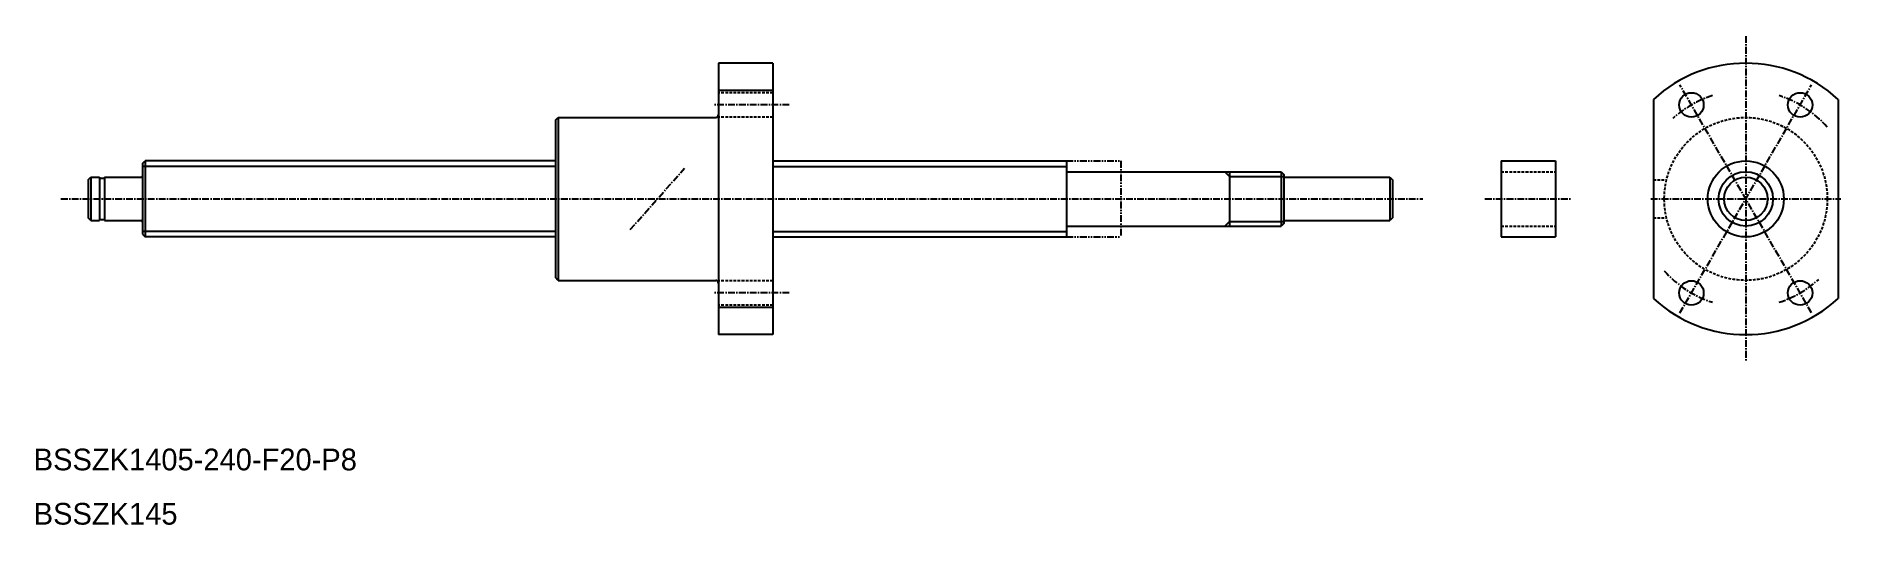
# Model space of a CAD drawing. Extents: x 10 to 342, y 10 to 100.
import ezdxf

# ---------------------------------------------------------------- set-up
doc = ezdxf.new("R2010")
doc.units = 0
for name, pattern in [('CENTER', [2, 1.25, -0.25, 0.25, -0.25]), ('DASHED', [0.75, 0.5, -0.25]), ('PHANTOM', [2.5, 1.25, -0.25, 0.25, -0.25, 0.25, -0.25])]:
    doc.linetypes.add(name, pattern=pattern)
doc.layers.get('0').update_dxf_attribs({"linetype": 'CONTINUOUS'})
doc.layers.add('CENTER', color=1, linetype='CENTER')

msp = doc.modelspace()

# ---------------------------------------------------------------- linework, layer by layer
at = {"color": 7, "linetype": 'CONTINUOUS'}
for p, q in [((146, 95), (136, 95)), ((136, 95), (136, 45)), ((146, 95), (146, 45)), ((146, 90), (136, 90)), ((308, 88.33), (308, 51.67)), ((342, 88.33), (342, 51.67)), ((106, 84.5), (106.5, 85)), ((106, 84.5), (106, 55.5)), ((106.5, 85), (135.5, 85)), ((106.5, 85), (106.5, 55)), ((30, 76.5), (30.5, 77)), ((30, 76.5), (30, 63.5)), ((106, 77), (30.5, 77)), ((30.5, 77), (30.5, 63)), ((146, 77), (200, 77)), ((200, 77), (200, 63)), ((280, 77), (280, 63)), ((280, 77), (290, 77)), ((290, 77), (290, 63)), ((20, 73.5), (20.5, 74)), ((20, 73.5), (20, 66.5)), ((20.5, 74), (22.1, 74)), ((20.5, 74), (20.5, 66)), ((22.1, 74), (22.1, 66)), ((22.1, 73.8), (23, 73.8)), ((23, 74), (29.8, 74)), ((23, 74), (23, 66)), ((200.2, 75), (239.5, 75)), ((230, 75), (230, 65)), ((239.5, 75), (239.5, 65)), ((239.5, 75), (240, 74.5)), ((240, 74.5), (240, 65.5)), ((240, 74), (259.5, 74)), ((259.5, 74), (260, 73.5)), ((259.5, 74), (259.5, 66)), ((260, 73.5), (260, 66.5)), ((30, 72.9), (30, 72.9)), ((30, 70), (30, 70)), ((20.5, 66), (20, 66.5)), ((260, 66.5), (259.5, 66)), ((20.5, 66), (22.1, 66)), ((22.1, 66.2), (23, 66.2)), ((23, 66), (29.8, 66)), ((30, 63.5), (30.5, 63)), ((200.2, 65), (239.5, 65)), ((240, 65.5), (239.5, 65)), ((240, 66), (259.5, 66)), ((106, 63), (30.5, 63)), ((146, 63), (200, 63)), ((280, 63), (290, 63)), ((106.5, 55), (106, 55.5)), ((106.5, 55), (135.5, 55)), ((146, 50), (136, 50)), ((146, 45), (136, 45))]:
    msp.add_line(p, q, dxfattribs=at)
at = {"color": 3, "linetype": 'DASHED'}
for p, q in [((146, 89.57), (136, 89.57)), ((146, 85.07), (136, 85.07)), ((280, 75), (290, 75)), ((308, 73.5), (310.41, 73.5)), ((308, 66.5), (310.41, 66.5)), ((280, 65), (290, 65)), ((146, 54.93), (136, 54.93)), ((146, 50.43), (136, 50.43))]:
    msp.add_line(p, q, dxfattribs=at)
at = {"color": 3, "linetype": 'PHANTOM'}
for p, q in [((200, 77), (210, 77)), ((210, 77), (210, 63)), ((200, 63), (210, 63))]:
    msp.add_line(p, q, dxfattribs=at)
at = {"color": 3, "linetype": 'CONTINUOUS'}
for p, q in [((106, 76), (30, 76)), ((146, 76), (200, 76)), ((229.15, 75), (230, 74.15)), ((230, 74.15), (240, 74.15)), ((106, 64), (30, 64)), ((146, 64), (200, 64)), ((229.15, 65), (230, 65.85)), ((230, 65.85), (240, 65.85))]:
    msp.add_line(p, q, dxfattribs=at)
at = {"color": 7, "linetype": 'CONTINUOUS'}
for centre, radius in [((315, 87.32), 2.25), ((335, 87.32), 2.25), ((325, 70), 7), ((325, 70), 5), ((325, 70), 4), ((315, 52.68), 2.25), ((335, 52.68), 2.25)]:
    msp.add_circle(centre, radius, dxfattribs=at)
at = {"color": 3, "linetype": 'DASHED'}
msp.add_circle((325, 70), 15, dxfattribs=at)
at = {"color": 7, "linetype": 'CONTINUOUS'}
for centre, radius, start, end in [((325, 70), 25, 47.1564, 132.8436), ((135.5, 85.5), 0.5, 270, 0), ((29.8, 74.2), 0.2, 270, 0), ((200.2, 75.2), 0.2, 180, 270), ((29.8, 65.8), 0.2, 0, 90), ((200.2, 64.8), 0.2, 90, 180), ((135.5, 54.5), 0.5, 0, 90), ((325, 70), 25, 227.1564, 312.8436)]:
    msp.add_arc(centre, radius, start, end, dxfattribs=at)
at = {"layer": 'CENTER', "color": 1, "linetype": 'CENTER'}
for p, q in [((325, 100), (325, 40)), ((312.87, 49), (337.12, 91)), ((337.12, 49), (312.87, 91)), ((149, 87.32), (135, 87.32)), ((119.75, 64.34), (129.75, 75.66)), ((15, 70), (265.6, 70)), ((277, 70), (293, 70)), ((307.5, 70), (342.5, 70)), ((149, 52.68), (135, 52.68))]:
    msp.add_line(p, q, dxfattribs=at)
for start, end in [(107.8016, 132.1984), (41.4096, 72.1984), (221.4096, 252.1984), (287.8016, 312.1984)]:
    msp.add_arc((325, 70), 20, start, end, dxfattribs=at)

# ---------------------------------------------------------------- texts
at = {"color": 7, "linetype": 'CONTINUOUS'}
for s, p in [('BSSZK1405-240-F20-P8', (10, 20)), ('BSSZK145', (10, 10))]:
    msp.add_text(s, height=4, dxfattribs=at).set_placement(p)

doc.saveas('drawing.dxf')
